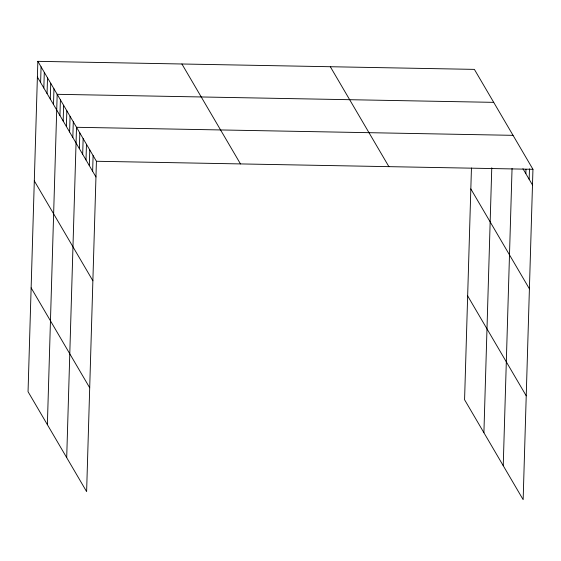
<?xml version="1.0" encoding="UTF-8"?>
<svg xmlns="http://www.w3.org/2000/svg" width="561" height="561" viewBox="0 0 561 561"><rect width="100%" height="100%" fill="white"/><g stroke="black" fill="none" stroke-linecap="round" stroke-linejoin="round"><path stroke-width="0.84" d="M37.853 61.338L28.05 391.697L86.618 491.618L96.422 161.266L37.853 61.338L474.382 69.382L532.95 169.303L523.147 499.662L464.578 399.734L471.45 167.97M40.609 82.53L41.079 66.836M43.835 88.021L44.298 72.334M47.054 93.519L47.517 77.825M50.273 99.016L50.742 83.323M53.498 104.514L53.961 88.82M47.376 424.67L57.18 94.311L493.708 102.354M59.936 115.503L60.406 99.809M63.162 121.001L63.624 105.307M66.38 126.498L66.85 110.805M69.606 131.989L70.069 116.295M72.825 137.487L73.288 121.793M66.703 457.643L76.513 127.291L513.035 135.334M79.367 148.644L79.83 132.95M82.684 154.31L83.147 138.616M86.001 159.969L86.471 144.275M89.318 165.635L89.788 149.941M92.642 171.294L93.105 155.6M483.905 432.713L491.766 167.788M503.231 465.686L512.053 168.475M525.846 173.672L525.973 169.317M529.163 179.338L529.479 168.875M96.422 161.266L532.95 169.303M522.943 168.721L532.487 184.997M470.833 188.91L529.402 288.838M467.657 295.899L526.225 395.821M330.324 66.724L388.899 166.652M181.911 63.989L240.48 163.917M37.391 77.032L95.959 176.96M34.305 180.873L92.881 280.795M31.128 287.856L89.704 387.784"/></g></svg>
